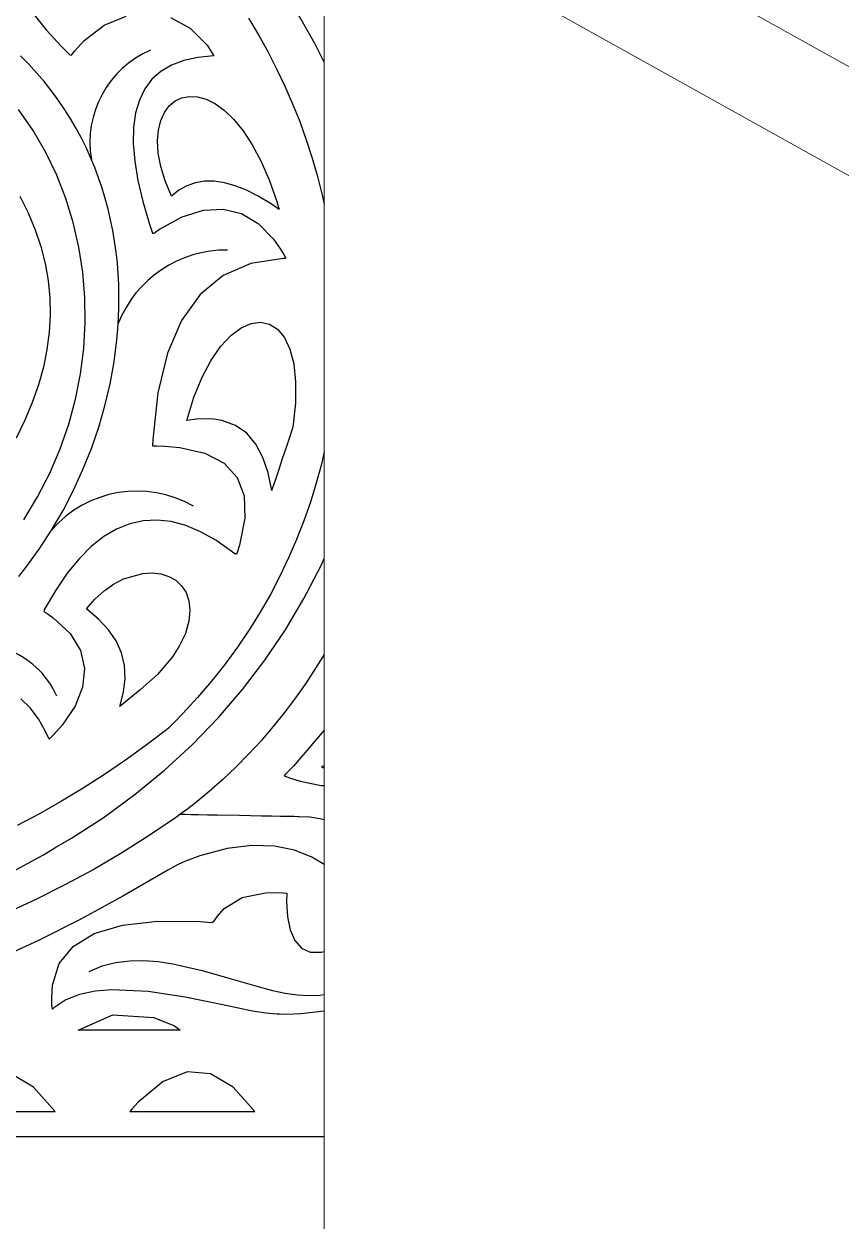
# Model space of a CAD drawing. Header units: inches. Extents: x 249 to 1192, y -18 to 440.
# Drawn here: x 610.563 to 610.969, y 236.347 to 236.943 of the extents above; entities that cross this region are included whole.
import ezdxf

# ---------------------------------------------------------------- set-up
doc = ezdxf.new("R2010")
doc.units = ezdxf.units.IN
doc.header["$MEASUREMENT"] = 0
doc.layers.add('KACA', color=141, linetype='Continuous', lineweight=30)
doc.layers.add('LANTAI', color=135, linetype='Continuous', lineweight=9)
doc.layers.add('KOLOM', color=5, linetype='Continuous')

# ---------------------------------------------------------------- blocks, each defined once
blk = doc.blocks.new('TAMPAK SAMPING KANAN')
at = {"layer": 'KACA'}
for points in [[(610.71219, 236.38919), (609.86219, 236.38919), (609.86219, 238.38919), (610.71219, 238.38919)], [(610.71219, 236.38919), (609.86219, 236.38919), (609.86219, 238.38919), (610.71219, 238.38919)], [(610.71219, 236.52454), (610.70607, 236.52833), (610.69745, 236.53171), (610.6875, 236.53374), (610.6763, 236.53414), (610.66392, 236.53264), (610.65043, 236.52898), (610.64328, 236.52625), (610.63962, 236.52465), (610.6374, 236.52349), (610.63453, 236.52177), (610.6122, 236.50883), (610.59094, 236.49728), (610.57057, 236.48706), (610.55094, 236.4781)], [(610.71219, 236.52454), (610.70607, 236.52833), (610.69745, 236.53171), (610.6875, 236.53374), (610.6763, 236.53414), (610.66392, 236.53264), (610.65043, 236.52898), (610.64328, 236.52625), (610.63962, 236.52465), (610.6374, 236.52349), (610.63453, 236.52177), (610.6122, 236.50883), (610.59094, 236.49728), (610.57057, 236.48706), (610.55094, 236.4781)], [(610.71219, 236.6291), (610.70827, 236.62269), (610.70322, 236.61499), (610.69795, 236.60748), (610.69245, 236.60016), (610.68674, 236.59305), (610.68081, 236.58615), (610.67467, 236.57947), (610.66832, 236.57302), (610.66176, 236.5668), (610.65499, 236.56083), (610.64803, 236.55511), (610.64447, 236.55234), (610.64403, 236.552), (610.64325, 236.55144), (610.64159, 236.55024), (610.63825, 236.54787), (610.62478, 236.53871), (610.61113, 236.53009), (610.59731, 236.522), (610.58333, 236.51443), (610.56921, 236.50738), (610.55497, 236.50083)], [(610.71219, 236.6291), (610.70827, 236.62269), (610.70322, 236.61499), (610.69795, 236.60748), (610.69245, 236.60016), (610.68674, 236.59305), (610.68081, 236.58615), (610.67467, 236.57947), (610.66832, 236.57302), (610.66176, 236.5668), (610.65499, 236.56083), (610.64803, 236.55511), (610.64447, 236.55234), (610.64403, 236.552), (610.64325, 236.55144), (610.64159, 236.55024), (610.63825, 236.54787), (610.62478, 236.53871), (610.61113, 236.53009), (610.59731, 236.522), (610.58333, 236.51443), (610.56921, 236.50738), (610.55497, 236.50083)], [(610.54754, 236.51585), (610.57273, 236.52945), (610.5789, 236.53317), (610.58235, 236.53525), (610.58655, 236.53774), (610.60283, 236.54822), (610.61829, 236.5595), (610.63292, 236.57153), (610.6467, 236.58427), (610.6596, 236.59767), (610.67162, 236.61168), (610.68273, 236.62626), (610.69292, 236.64136), (610.70217, 236.65693), (610.71046, 236.67293), (610.71219, 236.67682)], [(610.54754, 236.51585), (610.57273, 236.52945), (610.5789, 236.53317), (610.58235, 236.53525), (610.58655, 236.53774), (610.60283, 236.54822), (610.61829, 236.5595), (610.63292, 236.57153), (610.6467, 236.58427), (610.6596, 236.59767), (610.67162, 236.61168), (610.68273, 236.62626), (610.69292, 236.64136), (610.70217, 236.65693), (610.71046, 236.67293), (610.71219, 236.67682)], [(610.56805, 236.94705), (610.57406, 236.93958), (610.58151, 236.93148), (610.58579, 236.92716), (610.58662, 236.92695), (610.58715, 236.92767), (610.58823, 236.92906), (610.59281, 236.93413), (610.60291, 236.94187), (610.61382, 236.94639)], [(610.63575, 236.9457), (610.64563, 236.94048), (610.65404, 236.93199), (610.65735, 236.92659), (610.64948, 236.9259), (610.64248, 236.9244), (610.63633, 236.92208), (610.63104, 236.91895), (610.62661, 236.915), (610.62304, 236.91025), (610.62033, 236.90467), (610.61847, 236.89829), (610.61747, 236.89109), (610.61733, 236.88308), (610.61805, 236.87426), (610.61963, 236.86462), (610.62206, 236.85417), (610.62535, 236.84291), (610.62631, 236.83997), (610.62681, 236.83848), (610.62749, 236.83846), (610.63042, 236.84042), (610.64168, 236.84653), (610.65221, 236.84987), (610.66201, 236.85044), (610.67107, 236.84824), (610.6794, 236.84326), (610.68699, 236.83551), (610.69052, 236.8306), (610.69221, 236.82788), (610.69304, 236.82645), (610.69292, 236.82597), (610.69185, 236.82593), (610.67583, 236.82338), (610.66207, 236.8174), (610.65056, 236.80798), (610.64131, 236.79512), (610.63432, 236.77882), (610.62958, 236.75908), (610.6271, 236.7359), (610.62695, 236.73276), (610.62898, 236.7327), (610.63298, 236.73257), (610.64039, 236.73192), (610.65295, 236.72906), (610.66246, 236.72411), (610.66894, 236.71707), (610.67237, 236.70795), (610.67277, 236.69673), (610.67013, 236.68342), (610.66899, 236.67977), (610.66868, 236.67883), (610.66797, 236.67891), (610.66602, 236.68044), (610.65831, 236.68582), (610.65077, 236.69005), (610.6434, 236.69314), (610.63619, 236.69508), (610.62915, 236.69588), (610.62227, 236.69553), (610.61556, 236.69404), (610.60901, 236.6914), (610.60263, 236.68762), (610.59642, 236.68269), (610.59037, 236.67662), (610.58449, 236.6694), (610.57877, 236.66103), (610.57322, 236.65152), (610.57283, 236.65043), (610.57355, 236.64999), (610.57494, 236.6491), (610.57755, 236.64728), (610.58592, 236.63948), (610.59105, 236.631), (610.59308, 236.62202), (610.59215, 236.61271), (610.5884, 236.60328), (610.58199, 236.59389), (610.57782, 236.58927), (610.57551, 236.58699), (610.57387, 236.59042), (610.57025, 236.59699), (610.5661, 236.60251), (610.56141, 236.60699)], [(610.56805, 236.94705), (610.57406, 236.93958), (610.58151, 236.93148), (610.58579, 236.92716), (610.58662, 236.92695), (610.58715, 236.92767), (610.58823, 236.92906), (610.59281, 236.93413), (610.60291, 236.94187), (610.61382, 236.94639)], [(610.63575, 236.9457), (610.64563, 236.94048), (610.65404, 236.93199), (610.65735, 236.92659), (610.64948, 236.9259), (610.64248, 236.9244), (610.63633, 236.92208), (610.63104, 236.91895), (610.62661, 236.915), (610.62304, 236.91025), (610.62033, 236.90467), (610.61847, 236.89829), (610.61747, 236.89109), (610.61733, 236.88308), (610.61805, 236.87426), (610.61963, 236.86462), (610.62206, 236.85417), (610.62535, 236.84291), (610.62631, 236.83997), (610.62681, 236.83848), (610.62749, 236.83846), (610.63042, 236.84042), (610.64168, 236.84653), (610.65221, 236.84987), (610.66201, 236.85044), (610.67107, 236.84824), (610.6794, 236.84326), (610.68699, 236.83551), (610.69052, 236.8306), (610.69221, 236.82788), (610.69304, 236.82645), (610.69292, 236.82597), (610.69185, 236.82593), (610.67583, 236.82338), (610.66207, 236.8174), (610.65056, 236.80798), (610.64131, 236.79512), (610.63432, 236.77882), (610.62958, 236.75908), (610.6271, 236.7359), (610.62695, 236.73276), (610.62898, 236.7327), (610.63298, 236.73257), (610.64039, 236.73192), (610.65295, 236.72906), (610.66246, 236.72411), (610.66894, 236.71707), (610.67237, 236.70795), (610.67277, 236.69673), (610.67013, 236.68342), (610.66899, 236.67977), (610.66868, 236.67883), (610.66797, 236.67891), (610.66602, 236.68044), (610.65831, 236.68582), (610.65077, 236.69005), (610.6434, 236.69314), (610.63619, 236.69508), (610.62915, 236.69588), (610.62227, 236.69553), (610.61556, 236.69404), (610.60901, 236.6914), (610.60263, 236.68762), (610.59642, 236.68269), (610.59037, 236.67662), (610.58449, 236.6694), (610.57877, 236.66103), (610.57322, 236.65152), (610.57283, 236.65043), (610.57355, 236.64999), (610.57494, 236.6491), (610.57755, 236.64728), (610.58592, 236.63948), (610.59105, 236.631), (610.59308, 236.62202), (610.59215, 236.61271), (610.5884, 236.60328), (610.58199, 236.59389), (610.57782, 236.58927), (610.57551, 236.58699), (610.57387, 236.59042), (610.57025, 236.59699), (610.5661, 236.60251), (610.56141, 236.60699)], [(610.56048, 236.66778), (610.56396, 236.67224), (610.57059, 236.68141), (610.57674, 236.6909), (610.58242, 236.70067), (610.58761, 236.71069), (610.5923, 236.72094), (610.59648, 236.73138), (610.60012, 236.74198), (610.60323, 236.75272), (610.60578, 236.76356), (610.60685, 236.76901), (610.60777, 236.77448), (610.60855, 236.77996), (610.60918, 236.78544), (610.60967, 236.79093), (610.61, 236.79641), (610.61019, 236.8019), (610.61022, 236.80737), (610.6101, 236.81283), (610.60983, 236.81828), (610.6094, 236.82371), (610.6088, 236.82912), (610.60805, 236.8345), (610.60714, 236.83985), (610.60607, 236.84516), (610.60483, 236.85044), (610.60342, 236.85567), (610.60185, 236.86086), (610.6001, 236.866), (610.59819, 236.87109), (610.5961, 236.87612), (610.59384, 236.88109), (610.5914, 236.886), (610.58879, 236.89084), (610.58599, 236.8956), (610.58302, 236.9003), (610.57987, 236.90491), (610.57653, 236.90944), (610.573, 236.91388), (610.56929, 236.91823), (610.56539, 236.92249), (610.56131, 236.92665)], [(610.56048, 236.66778), (610.56396, 236.67224), (610.57059, 236.68141), (610.57674, 236.6909), (610.58242, 236.70067), (610.58761, 236.71069), (610.5923, 236.72094), (610.59648, 236.73138), (610.60012, 236.74198), (610.60323, 236.75272), (610.60578, 236.76356), (610.60685, 236.76901), (610.60777, 236.77448), (610.60855, 236.77996), (610.60918, 236.78544), (610.60967, 236.79093), (610.61, 236.79641), (610.61019, 236.8019), (610.61022, 236.80737), (610.6101, 236.81283), (610.60983, 236.81828), (610.6094, 236.82371), (610.6088, 236.82912), (610.60805, 236.8345), (610.60714, 236.83985), (610.60607, 236.84516), (610.60483, 236.85044), (610.60342, 236.85567), (610.60185, 236.86086), (610.6001, 236.866), (610.59819, 236.87109), (610.5961, 236.87612), (610.59384, 236.88109), (610.5914, 236.886), (610.58879, 236.89084), (610.58599, 236.8956), (610.58302, 236.9003), (610.57987, 236.90491), (610.57653, 236.90944), (610.573, 236.91388), (610.56929, 236.91823), (610.56539, 236.92249), (610.56131, 236.92665)], [(610.71219, 236.72974), (610.71079, 236.72368), (610.70825, 236.71422), (610.70535, 236.7048), (610.7021, 236.69546), (610.69848, 236.68619), (610.6945, 236.677), (610.69016, 236.66791), (610.68545, 236.65891), (610.68036, 236.65003), (610.6749, 236.64126), (610.66906, 236.63262), (610.66284, 236.62412), (610.65623, 236.61576), (610.64923, 236.60756), (610.64184, 236.59952), (610.63799, 236.59556), (610.63603, 236.5936), (610.63505, 236.59262), (610.63382, 236.59164), (610.62374, 236.58395), (610.61347, 236.57654), (610.60301, 236.56943), (610.59238, 236.56262), (610.58158, 236.5561), (610.57063, 236.54988), (610.55954, 236.54397)], [(610.71219, 236.72974), (610.71079, 236.72368), (610.70825, 236.71422), (610.70535, 236.7048), (610.7021, 236.69546), (610.69848, 236.68619), (610.6945, 236.677), (610.69016, 236.66791), (610.68545, 236.65891), (610.68036, 236.65003), (610.6749, 236.64126), (610.66906, 236.63262), (610.66284, 236.62412), (610.65623, 236.61576), (610.64923, 236.60756), (610.64184, 236.59952), (610.63799, 236.59556), (610.63603, 236.5936), (610.63505, 236.59262), (610.63382, 236.59164), (610.62374, 236.58395), (610.61347, 236.57654), (610.60301, 236.56943), (610.59238, 236.56262), (610.58158, 236.5561), (610.57063, 236.54988), (610.55954, 236.54397)], [(610.71219, 236.92346), (610.70761, 236.93285), (610.69813, 236.94941)], [(610.56284, 236.6959), (610.56977, 236.70734), (610.57581, 236.71913), (610.58096, 236.73119), (610.58523, 236.74349), (610.58861, 236.75597), (610.5911, 236.76857), (610.59271, 236.78123), (610.59343, 236.79392), (610.59328, 236.80657), (610.59224, 236.81912), (610.59032, 236.83153), (610.58752, 236.84374), (610.58384, 236.8557), (610.57928, 236.86735), (610.57384, 236.87864), (610.56753, 236.88951), (610.56035, 236.89992)], [(610.71219, 236.92346), (610.70761, 236.93285), (610.69813, 236.94941)], [(610.56284, 236.6959), (610.56977, 236.70734), (610.57581, 236.71913), (610.58096, 236.73119), (610.58523, 236.74349), (610.58861, 236.75597), (610.5911, 236.76857), (610.59271, 236.78123), (610.59343, 236.79392), (610.59328, 236.80657), (610.59224, 236.81912), (610.59032, 236.83153), (610.58752, 236.84374), (610.58384, 236.8557), (610.57928, 236.86735), (610.57384, 236.87864), (610.56753, 236.88951), (610.56035, 236.89992)], [(610.56093, 236.85686), (610.56505, 236.84856), (610.56851, 236.84022), (610.57132, 236.83184), (610.57347, 236.82341), (610.57497, 236.81494), (610.57581, 236.80642), (610.576, 236.79786), (610.57554, 236.78925), (610.57442, 236.78059), (610.57264, 236.77189), (610.57022, 236.76314), (610.56714, 236.75434), (610.56341, 236.74549), (610.55903, 236.7366)], [(610.6746, 236.94535), (610.67953, 236.93713), (610.68419, 236.92876), (610.68858, 236.92025), (610.69268, 236.9116), (610.6965, 236.90282), (610.70003, 236.89393), (610.70327, 236.88493), (610.70622, 236.87583), (610.70887, 236.86663), (610.71123, 236.85735), (610.71219, 236.85295)], [(610.56093, 236.85686), (610.56505, 236.84856), (610.56851, 236.84022), (610.57132, 236.83184), (610.57347, 236.82341), (610.57497, 236.81494), (610.57581, 236.80642), (610.576, 236.79786), (610.57554, 236.78925), (610.57442, 236.78059), (610.57264, 236.77189), (610.57022, 236.76314), (610.56714, 236.75434), (610.56341, 236.74549), (610.55903, 236.7366)], [(610.6746, 236.94535), (610.67953, 236.93713), (610.68419, 236.92876), (610.68858, 236.92025), (610.69268, 236.9116), (610.6965, 236.90282), (610.70003, 236.89393), (610.70327, 236.88493), (610.70622, 236.87583), (610.70887, 236.86663), (610.71123, 236.85735), (610.71219, 236.85295)], [(610.71219, 236.59134), (610.69695, 236.57356), (610.69429, 236.57086), (610.69293, 236.56952), (610.69236, 236.56862), (610.69496, 236.56764), (610.70019, 236.56598), (610.71072, 236.56388), (610.71219, 236.56383)], [(610.71219, 236.59134), (610.69695, 236.57356), (610.69429, 236.57086), (610.69293, 236.56952), (610.69236, 236.56862), (610.69496, 236.56764), (610.70019, 236.56598), (610.71072, 236.56388), (610.71219, 236.56383)], [(610.71219, 236.57264), (610.71158, 236.57273), (610.71109, 236.57327), (610.71219, 236.57377)], [(610.71219, 236.57264), (610.71158, 236.57273), (610.71109, 236.57327), (610.71219, 236.57377)], [(610.71219, 236.54675), (610.71002, 236.54731), (610.70504, 236.54808), (610.69977, 236.54837), (610.6991, 236.54838), (610.69722, 236.54842), (610.6943, 236.54847), (610.69051, 236.54854), (610.68602, 236.54862), (610.68102, 236.54872), (610.67014, 236.54892), (610.65926, 236.54912), (610.65425, 236.54921), (610.64977, 236.54929), (610.64598, 236.54936), (610.64305, 236.54942), (610.64117, 236.54945), (610.64051, 236.54946)], [(610.71219, 236.54675), (610.71002, 236.54731), (610.70504, 236.54808), (610.69977, 236.54837), (610.6991, 236.54838), (610.69722, 236.54842), (610.6943, 236.54847), (610.69051, 236.54854), (610.68602, 236.54862), (610.68102, 236.54872), (610.67014, 236.54892), (610.65926, 236.54912), (610.65425, 236.54921), (610.64977, 236.54929), (610.64598, 236.54936), (610.64305, 236.54942), (610.64117, 236.54945), (610.64051, 236.54946)], [(610.71219, 236.45163), (610.70069, 236.4503), (610.69339, 236.45009), (610.68994, 236.45012), (610.68873, 236.45015), (610.68317, 236.45068), (610.67657, 236.45176), (610.66094, 236.45499), (610.64318, 236.45863), (610.62464, 236.46148), (610.60668, 236.46234), (610.59834, 236.46165), (610.59066, 236.46002), (610.58379, 236.45729), (610.57791, 236.45331), (610.57725, 236.45272), (610.57708, 236.45339), (610.57692, 236.4551), (610.57677, 236.4584), (610.57714, 236.46459), (610.58053, 236.47534), (610.58746, 236.48389), (610.59793, 236.49025), (610.61195, 236.49443), (610.62951, 236.49641), (610.65061, 236.4962), (610.65644, 236.4958), (610.65776, 236.49676), (610.65918, 236.49896), (610.66255, 236.5028), (610.6714, 236.5082), (610.68307, 236.51056), (610.68996, 236.51061), (610.69362, 236.5103), (610.6935, 236.50623), (610.69392, 236.49866), (610.69525, 236.49208), (610.69755, 236.48675), (610.70088, 236.48296), (610.70528, 236.48097), (610.71081, 236.48105), (610.71219, 236.48144)], [(610.71219, 236.45163), (610.70069, 236.4503), (610.69339, 236.45009), (610.68994, 236.45012), (610.68873, 236.45015), (610.68317, 236.45068), (610.67657, 236.45176), (610.66094, 236.45499), (610.64318, 236.45863), (610.62464, 236.46148), (610.60668, 236.46234), (610.59834, 236.46165), (610.59066, 236.46002), (610.58379, 236.45729), (610.57791, 236.45331), (610.57725, 236.45272), (610.57708, 236.45339), (610.57692, 236.4551), (610.57677, 236.4584), (610.57714, 236.46459), (610.58053, 236.47534), (610.58746, 236.48389), (610.59793, 236.49025), (610.61195, 236.49443), (610.62951, 236.49641), (610.65061, 236.4962), (610.65644, 236.4958), (610.65776, 236.49676), (610.65918, 236.49896), (610.66255, 236.5028), (610.6714, 236.5082), (610.68307, 236.51056), (610.68996, 236.51061), (610.69362, 236.5103), (610.6935, 236.50623), (610.69392, 236.49866), (610.69525, 236.49208), (610.69755, 236.48675), (610.70088, 236.48296), (610.70528, 236.48097), (610.71081, 236.48105), (610.71219, 236.48144)], [(610.59545, 236.47145), (610.60186, 236.47415), (610.60853, 236.47588), (610.61542, 236.47674), (610.62247, 236.47685), (610.62966, 236.47631), (610.63692, 236.47523), (610.65154, 236.47192), (610.66596, 236.46779), (610.67986, 236.46375), (610.6865, 236.46204), (610.69288, 236.46068), (610.69895, 236.45978), (610.70466, 236.45945), (610.71004, 236.45971), (610.71219, 236.46003)], [(610.59545, 236.47145), (610.60186, 236.47415), (610.60853, 236.47588), (610.61542, 236.47674), (610.62247, 236.47685), (610.62966, 236.47631), (610.63692, 236.47523), (610.65154, 236.47192), (610.66596, 236.46779), (610.67986, 236.46375), (610.6865, 236.46204), (610.69288, 236.46068), (610.69895, 236.45978), (610.70466, 236.45945), (610.71004, 236.45971), (610.71219, 236.46003)]]:
    blk.add_lwpolyline(points, dxfattribs=at)
for points in [[(610.62595, 236.92952, 0.347907), (610.59652, 236.87515)], [(610.62595, 236.92952, 0.347907), (610.59652, 236.87515)], [(610.66423, 236.83009, 0.313024), (610.60986, 236.79358)], [(610.66423, 236.83009, 0.313024), (610.60986, 236.79358)], [(610.64721, 236.7027, 0.36035), (610.57674, 236.6909)], [(610.64721, 236.7027, 0.36035), (610.57674, 236.6909)], [(610.57928, 236.60835, 0.438897), (610.5198, 236.62876)], [(610.57928, 236.60835, 0.438897), (610.5198, 236.62876)]]:
    blk.add_lwpolyline(points, format="xyb", dxfattribs=at)
for points in [[(610.63632, 236.85689), (610.63314, 236.86453), (610.63097, 236.87168), (610.62973, 236.8783), (610.62936, 236.88433), (610.62979, 236.88974), (610.63094, 236.89448), (610.63276, 236.8985), (610.63516, 236.90176), (610.63809, 236.90421), (610.64146, 236.90581), (610.64522, 236.90651), (610.6493, 236.90627), (610.65362, 236.90504), (610.65811, 236.90278), (610.66271, 236.89944), (610.66734, 236.89497), (610.67194, 236.88934), (610.67644, 236.88249), (610.68077, 236.87438), (610.68486, 236.86496), (610.68864, 236.8542), (610.68953, 236.85129), (610.68976, 236.85035), (610.68955, 236.85049), (610.68875, 236.85105), (610.68557, 236.85318), (610.67941, 236.85687), (610.67353, 236.85983), (610.66792, 236.86205), (610.66258, 236.86353), (610.65752, 236.86427), (610.65273, 236.86427), (610.64822, 236.86353), (610.64398, 236.86206), (610.64001, 236.85984), (610.63632, 236.85689)], [(610.63632, 236.85689), (610.63314, 236.86453), (610.63097, 236.87168), (610.62973, 236.8783), (610.62936, 236.88433), (610.62979, 236.88974), (610.63094, 236.89448), (610.63276, 236.8985), (610.63516, 236.90176), (610.63809, 236.90421), (610.64146, 236.90581), (610.64522, 236.90651), (610.6493, 236.90627), (610.65362, 236.90504), (610.65811, 236.90278), (610.66271, 236.89944), (610.66734, 236.89497), (610.67194, 236.88934), (610.67644, 236.88249), (610.68077, 236.87438), (610.68486, 236.86496), (610.68864, 236.8542), (610.68953, 236.85129), (610.68976, 236.85035), (610.68955, 236.85049), (610.68875, 236.85105), (610.68557, 236.85318), (610.67941, 236.85687), (610.67353, 236.85983), (610.66792, 236.86205), (610.66258, 236.86353), (610.65752, 236.86427), (610.65273, 236.86427), (610.64822, 236.86353), (610.64398, 236.86206), (610.64001, 236.85984), (610.63632, 236.85689)], [(610.64393, 236.74534), (610.64748, 236.7569), (610.65157, 236.76691), (610.65608, 236.77537), (610.66088, 236.78227), (610.66586, 236.78761), (610.67089, 236.79139), (610.67584, 236.79359), (610.68059, 236.79422), (610.68502, 236.79326), (610.689, 236.79072), (610.69242, 236.78658), (610.69514, 236.78085), (610.69704, 236.77352), (610.698, 236.76458), (610.6979, 236.75402), (610.69661, 236.74185), (610.69649, 236.7415), (610.69616, 236.74051), (610.69497, 236.73697), (610.69329, 236.73197), (610.69137, 236.72623), (610.68945, 236.7205), (610.68777, 236.7155), (610.68658, 236.71196), (610.68625, 236.71097), (610.68613, 236.71062), (610.68437, 236.71933), (610.68179, 236.72704), (610.67829, 236.73363), (610.67379, 236.73898), (610.66819, 236.74295), (610.66141, 236.74542), (610.65755, 236.74605), (610.65335, 236.74626), (610.64882, 236.74603), (610.64393, 236.74534)], [(610.64393, 236.74534), (610.64748, 236.7569), (610.65157, 236.76691), (610.65608, 236.77537), (610.66088, 236.78227), (610.66586, 236.78761), (610.67089, 236.79139), (610.67584, 236.79359), (610.68059, 236.79422), (610.68502, 236.79326), (610.689, 236.79072), (610.69242, 236.78658), (610.69514, 236.78085), (610.69704, 236.77352), (610.698, 236.76458), (610.6979, 236.75402), (610.69661, 236.74185), (610.69649, 236.7415), (610.69616, 236.74051), (610.69497, 236.73697), (610.69329, 236.73197), (610.69137, 236.72623), (610.68945, 236.7205), (610.68777, 236.7155), (610.68658, 236.71196), (610.68625, 236.71097), (610.68613, 236.71062), (610.68437, 236.71933), (610.68179, 236.72704), (610.67829, 236.73363), (610.67379, 236.73898), (610.66819, 236.74295), (610.66141, 236.74542), (610.65755, 236.74605), (610.65335, 236.74626), (610.64882, 236.74603), (610.64393, 236.74534)], [(610.59404, 236.65165), (610.59826, 236.65657), (610.60279, 236.6607), (610.60755, 236.66402), (610.61242, 236.66657), (610.62211, 236.66934), (610.62673, 236.66959), (610.63107, 236.66909), (610.63502, 236.66786), (610.63848, 236.6659), (610.64135, 236.66322), (610.64353, 236.65984), (610.64492, 236.65576), (610.64542, 236.651), (610.64493, 236.64555), (610.64334, 236.63944), (610.64019, 236.63312), (610.63683, 236.62778), (610.62936, 236.61911), (610.6207, 236.61153), (610.6106, 236.60316), (610.61251, 236.61028), (610.61329, 236.6171), (610.61293, 236.62361), (610.61143, 236.62982), (610.60879, 236.63573), (610.60501, 236.64134), (610.6001, 236.64665), (610.59404, 236.65165)], [(610.59404, 236.65165), (610.59826, 236.65657), (610.60279, 236.6607), (610.60755, 236.66402), (610.61242, 236.66657), (610.62211, 236.66934), (610.62673, 236.66959), (610.63107, 236.66909), (610.63502, 236.66786), (610.63848, 236.6659), (610.64135, 236.66322), (610.64353, 236.65984), (610.64492, 236.65576), (610.64542, 236.651), (610.64493, 236.64555), (610.64334, 236.63944), (610.64019, 236.63312), (610.63683, 236.62778), (610.62936, 236.61911), (610.6207, 236.61153), (610.6106, 236.60316), (610.61251, 236.61028), (610.61329, 236.6171), (610.61293, 236.62361), (610.61143, 236.62982), (610.60879, 236.63573), (610.60501, 236.64134), (610.6001, 236.64665), (610.59404, 236.65165)], [(610.58985, 236.44231), (610.60723, 236.44986), (610.62755, 236.44862), (610.6378, 236.44432), (610.64056, 236.44231), (610.63312, 236.44231), (610.60608, 236.44231), (610.59458, 236.44231), (610.58985, 236.44231)], [(610.58985, 236.44231), (610.60723, 236.44986), (610.62755, 236.44862), (610.6378, 236.44432), (610.64056, 236.44231), (610.63312, 236.44231), (610.60608, 236.44231), (610.59458, 236.44231), (610.58985, 236.44231)], [(610.57855, 236.40177), (610.56779, 236.41398), (610.55662, 236.42056), (610.54504, 236.4215), (610.53305, 236.4168), (610.52065, 236.40647), (610.51749, 236.403), (610.51647, 236.40177), (610.51712, 236.40177), (610.52613, 236.40177), (610.55889, 236.40177), (610.57282, 236.40177), (610.57855, 236.40177)], [(610.57855, 236.40177), (610.56779, 236.41398), (610.55662, 236.42056), (610.54504, 236.4215), (610.53305, 236.4168), (610.52065, 236.40647), (610.51749, 236.403), (610.51647, 236.40177), (610.51712, 236.40177), (610.52613, 236.40177), (610.55889, 236.40177), (610.57282, 236.40177), (610.57855, 236.40177)], [(610.6777, 236.40177), (610.66694, 236.41398), (610.65577, 236.42056), (610.64419, 236.4215), (610.6322, 236.4168), (610.6198, 236.40647), (610.61664, 236.403), (610.61562, 236.40177), (610.61628, 236.40177), (610.62529, 236.40177), (610.65805, 236.40177), (610.67197, 236.40177), (610.6777, 236.40177)], [(610.6777, 236.40177), (610.66694, 236.41398), (610.65577, 236.42056), (610.64419, 236.4215), (610.6322, 236.4168), (610.6198, 236.40647), (610.61664, 236.403), (610.61562, 236.40177), (610.61628, 236.40177), (610.62529, 236.40177), (610.65805, 236.40177), (610.67197, 236.40177), (610.6777, 236.40177)]]:
    blk.add_lwpolyline(points, close=True, dxfattribs=at)
at = {"layer": 'KOLOM'}
blk.add_lwpolyline([(610.71219, 236.38919), (609.81219, 236.38919), (609.81219, 236.28919), (610.71219, 236.28919)], dxfattribs=at)
at = {"layer": 'LANTAI'}
for points in [[(610.71219, 237.21112), (610.71219, 236.02801)], [(610.71333, 237.21112), (610.71333, 237.07949), (610.79685, 236.96531), (611.01432, 236.84408), (611.35996, 236.7208), (611.82811, 236.59748), (612.33806, 236.49135), (612.82286, 236.40594), (613.51993, 236.29888), (614.4699, 236.1767), (615.23473, 236.09405), (615.67462, 236.04948), (616.13347, 236.01031), (617.15406, 235.93169), (618.86606, 235.8336), (619.7127, 235.70958), (621.76708, 235.42528), (621.76708, 234.92419), (621.76708, 234.80907)], [(610.81054, 237.21112), (610.81054, 237.07949), (610.89406, 236.96531), (611.11153, 236.84408), (611.45717, 236.7208), (611.92532, 236.59748), (612.43527, 236.49135), (612.92007, 236.40594), (613.61714, 236.29888), (614.56711, 236.1767), (615.33194, 236.09405), (615.77183, 236.04948), (616.23068, 236.01031), (617.25127, 235.93169), (618.86606, 235.8336), (619.78452, 235.69907), (621.76708, 235.42528), (621.76708, 234.9694), (621.76708, 234.80907)]]:
    blk.add_lwpolyline(points, dxfattribs=at)

msp = doc.modelspace()

# ---------------------------------------------------------------- block references
at = {"layer": 'KOLOM'}
msp.add_blockref('TAMPAK SAMPING KANAN', (0, 0), dxfattribs=at)

doc.saveas('drawing.dxf')
